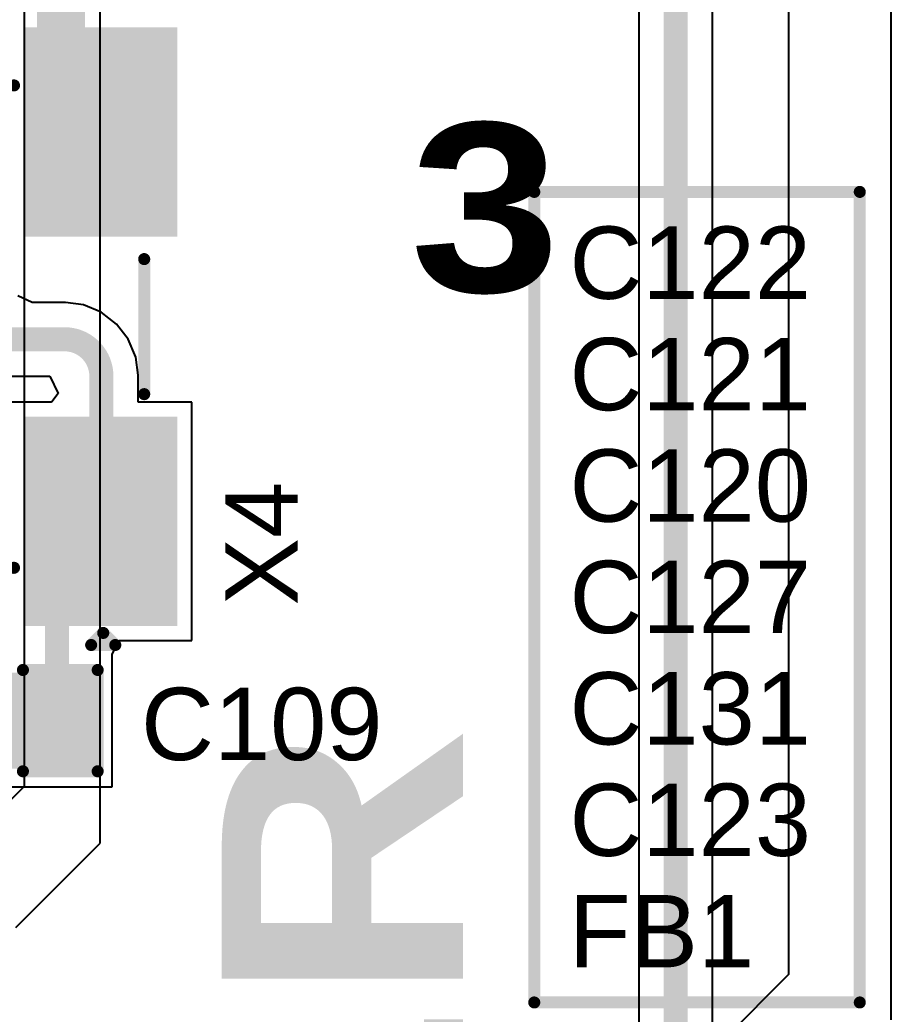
# Model space of a CAD drawing. Header units: inches. Extents: x 0 to 211, y 0 to 201.
# Drawn here: x 3.2517 to 3.613, y 1.1591 to 1.5713 of the extents above; entities that cross this region are included whole.
import ezdxf

# ---------------------------------------------------------------- set-up
doc = ezdxf.new("R2010")
doc.units = ezdxf.units.IN
doc.header["$MEASUREMENT"] = 0
for name, color, linetype in [('Bottom Layer', 5, 'Continuous'), ('Layer 2', 76, 'Continuous'), ('Top Layer', 1, 'Continuous'), ('Top Overlay', 2, 'Continuous'), ('Top Paste', 8, 'Continuous'), ('Top Solder', 216, 'Continuous')]:
    doc.layers.add(name, color=color, linetype=linetype)
doc.styles.add('Arial', font='', dxfattribs={"height": 0.2})
doc.styles.add('Arial Black_Bold', font='', dxfattribs={"height": 0.2})
doc.styles.get('Arial').set_extended_font_data('Arial')
doc.styles.get('Arial Black_Bold').set_extended_font_data('Arial Black', bold=True)

# ---------------------------------------------------------------- blocks, each defined once
blk = doc.blocks.new('SMD5032_4P_45')
at = {"layer": 'Top Layer'}
for points in [[(-0.12008, 0.0748), (-0.04134, 0.0748), (-0.04134, 0.01968), (-0.12008, 0.01968)], [(0.04134, 0.0748), (0.12008, 0.0748), (0.12008, 0.01968), (0.04134, 0.01968)], [(-0.12008, -0.01968), (-0.04134, -0.01968), (-0.04134, -0.0748), (-0.12008, -0.0748)], [(0.04134, -0.01968), (0.12008, -0.01968), (0.12008, -0.0748), (0.04134, -0.0748)]]:
    blk.add_hatch(color=1, dxfattribs=at).paths.add_polyline_path(points)
at = {"layer": 'Top Paste'}
for points in [[(-0.12008, 0.0748), (-0.04134, 0.0748), (-0.04134, 0.01968), (-0.12008, 0.01968)], [(0.04134, 0.0748), (0.12008, 0.0748), (0.12008, 0.01968), (0.04134, 0.01968)], [(-0.12008, -0.01968), (-0.04134, -0.01968), (-0.04134, -0.0748), (-0.12008, -0.0748)], [(0.04134, -0.01968), (0.12008, -0.01968), (0.12008, -0.0748), (0.04134, -0.0748)]]:
    blk.add_hatch(color=8, dxfattribs=at).paths.add_polyline_path(points)
at = {"layer": 'Top Solder'}
for points in [[(-0.12408, 0.0788), (-0.03734, 0.0788), (-0.03734, 0.01568), (-0.12408, 0.01568)], [(0.03734, 0.0788), (0.12408, 0.0788), (0.12408, 0.01568), (0.03734, 0.01568)], [(-0.12408, -0.01568), (-0.03734, -0.01568), (-0.03734, -0.0788), (-0.12408, -0.0788)], [(0.03734, -0.01568), (0.12408, -0.01568), (0.12408, -0.0788), (0.03734, -0.0788)]]:
    blk.add_hatch(color=216, dxfattribs=at).paths.add_polyline_path(points)
at = {"layer": 'Top Overlay'}
for points in [[(0.028, 0.065, 0.005, 0.005, 0), (-0.028, 0.065, 0.005, 0.005, 0)], [(-0.1, 0.011, 0.005, 0.005, 0), (-0.1, -0.011, 0.005, 0.005, 0)], [(0.1, 0.011, 0.005, 0.005, 0), (0.1, -0.011, 0.005, 0.005, 0)], [(-0.132, -0.043, 0.005, 0.005, 0), (-0.132, -0.053, 0.005, 0.005, 0)], [(-0.132, -0.043, 0.005, 0.005, 0), (-0.127, -0.048, 0.005, 0.005, 0)], [(-0.127, -0.048, 0.005, 0.005, 0), (-0.132, -0.053, 0.005, 0.005, 0)], [(-0.028, -0.065, 0.005, 0.005, 0), (0.028, -0.065, 0.005, 0.005, 0)]]:
    blk.add_lwpolyline(points, format="xyseb", dxfattribs=at)
for points in [[(-0.02925, 0.065, 0.0025, 0.0025, 1), (-0.02675, 0.065, 0.0025, 0.0025, 1)], [(0.02675, 0.065, 0.0025, 0.0025, 1), (0.02925, 0.065, 0.0025, 0.0025, 1)], [(-0.10125, 0.011, 0.0025, 0.0025, 1), (-0.09875, 0.011, 0.0025, 0.0025, 1)], [(0.09875, 0.011, 0.0025, 0.0025, 1), (0.10125, 0.011, 0.0025, 0.0025, 1)], [(-0.10125, -0.011, 0.0025, 0.0025, 1), (-0.09875, -0.011, 0.0025, 0.0025, 1)], [(0.09875, -0.011, 0.0025, 0.0025, 1), (0.10125, -0.011, 0.0025, 0.0025, 1)], [(-0.13325, -0.043, 0.0025, 0.0025, 1), (-0.13075, -0.043, 0.0025, 0.0025, 1)], [(-0.13325, -0.043, 0.0025, 0.0025, 1), (-0.13075, -0.043, 0.0025, 0.0025, 1)], [(-0.12825, -0.048, 0.0025, 0.0025, 1), (-0.12575, -0.048, 0.0025, 0.0025, 1)], [(-0.12825, -0.048, 0.0025, 0.0025, 1), (-0.12575, -0.048, 0.0025, 0.0025, 1)], [(-0.13325, -0.053, 0.0025, 0.0025, 1), (-0.13075, -0.053, 0.0025, 0.0025, 1)], [(-0.13325, -0.053, 0.0025, 0.0025, 1), (-0.13075, -0.053, 0.0025, 0.0025, 1)], [(-0.02925, -0.065, 0.0025, 0.0025, 1), (-0.02675, -0.065, 0.0025, 0.0025, 1)], [(0.02675, -0.065, 0.0025, 0.0025, 1), (0.02925, -0.065, 0.0025, 0.0025, 1)]]:
    blk.add_lwpolyline(points, format="xyseb", close=True, dxfattribs=at)
blk = doc.blocks.new('C___0603_277')
at = {"layer": 'Top Layer'}
for points in [[(-0.015, 0.0175), (-0.015, -0.0175), (-0.045, -0.0175), (-0.045, 0.0175)], [(0.045, 0.0175), (0.045, -0.0175), (0.015, -0.0175), (0.015, 0.0175)]]:
    blk.add_hatch(color=1, dxfattribs=at).paths.add_polyline_path(points)
at = {"layer": 'Top Paste'}
for points in [[(-0.015, 0.0175), (-0.015, -0.0175), (-0.045, -0.0175), (-0.045, 0.0175)], [(0.045, 0.0175), (0.045, -0.0175), (0.015, -0.0175), (0.015, 0.0175)]]:
    blk.add_hatch(color=8, dxfattribs=at).paths.add_polyline_path(points)
at = {"layer": 'Top Solder'}
for points in [[(-0.01264, 0.01986), (-0.01264, -0.01986), (-0.04736, -0.01986), (-0.04736, 0.01986)], [(0.04736, 0.01986), (0.04736, -0.01986), (0.01264, -0.01986), (0.01264, 0.01986)]]:
    blk.add_hatch(color=216, dxfattribs=at).paths.add_polyline_path(points)
at = {"layer": 'Top Overlay'}
for points in [[(-0.049, 0.021, 0.005, 0.005, 0), (-0.018, 0.021, 0.005, 0.005, 0)], [(-0.049, -0.021, 0.005, 0.005, 0), (-0.049, 0.021, 0.005, 0.005, 0)], [(0.018, 0.021, 0.005, 0.005, 0), (0.049, 0.021, 0.005, 0.005, 0)], [(0.049, -0.021, 0.005, 0.005, 0), (0.049, 0.021, 0.005, 0.005, 0)], [(-0.049, -0.021, 0.005, 0.005, 0), (-0.018, -0.021, 0.005, 0.005, 0)], [(0.018, -0.021, 0.005, 0.005, 0), (0.049, -0.021, 0.005, 0.005, 0)]]:
    blk.add_lwpolyline(points, format="xyseb", dxfattribs=at)
for points in [[(-0.05025, 0.021, 0.0025, 0.0025, 1), (-0.04775, 0.021, 0.0025, 0.0025, 1)], [(-0.05025, 0.021, 0.0025, 0.0025, 1), (-0.04775, 0.021, 0.0025, 0.0025, 1)], [(-0.01925, 0.021, 0.0025, 0.0025, 1), (-0.01675, 0.021, 0.0025, 0.0025, 1)], [(0.01675, 0.021, 0.0025, 0.0025, 1), (0.01925, 0.021, 0.0025, 0.0025, 1)], [(0.04775, 0.021, 0.0025, 0.0025, 1), (0.05025, 0.021, 0.0025, 0.0025, 1)], [(0.04775, 0.021, 0.0025, 0.0025, 1), (0.05025, 0.021, 0.0025, 0.0025, 1)], [(-0.05025, -0.021, 0.0025, 0.0025, 1), (-0.04775, -0.021, 0.0025, 0.0025, 1)], [(-0.05025, -0.021, 0.0025, 0.0025, 1), (-0.04775, -0.021, 0.0025, 0.0025, 1)], [(-0.01925, -0.021, 0.0025, 0.0025, 1), (-0.01675, -0.021, 0.0025, 0.0025, 1)], [(0.01675, -0.021, 0.0025, 0.0025, 1), (0.01925, -0.021, 0.0025, 0.0025, 1)], [(0.04775, -0.021, 0.0025, 0.0025, 1), (0.05025, -0.021, 0.0025, 0.0025, 1)], [(0.04775, -0.021, 0.0025, 0.0025, 1), (0.05025, -0.021, 0.0025, 0.0025, 1)]]:
    blk.add_lwpolyline(points, format="xyseb", close=True, dxfattribs=at)

msp = doc.modelspace()

# ---------------------------------------------------------------- linework, layer by layer
at = {"layer": 'Bottom Layer'}
for p, q in [((3.53891, 0.66025), (3.53891, 2.58145)), ((3.50833, 1.80661), (3.50833, 0.66025))]:
    msp.add_line(p, q, dxfattribs=at)
msp.add_lwpolyline([(3.52362, 2.597, 0.01, 0.01, 0), (3.52362, 0.66025, 0.01, 0.01, 0)], format="xyseb", dxfattribs=at)
at = {"layer": 'Layer 2'}
for p, q in [((3.285, 1.23), (3.285, 1.91667)), ((3.2535, 1.90533), (3.2535, 1.2535)), ((3.5705, 1.65653), (3.5705, 1.1755)), ((3.613, 1.15679), (3.613, 1.64434)), ((3.2535, 1.2535), (3.22, 1.22)), ((3.25, 1.195), (3.285, 1.23)), ((3.5705, 1.1755), (3.46525, 1.07025))]:
    msp.add_line(p, q, dxfattribs=at)
at = {"layer": 'Top Layer'}
for p, q in [((3.2567, 1.4542), (3.25083, 1.45693)), ((3.27016, 1.4542), (3.2567, 1.4542)), ((3.27064, 1.45411), (3.27016, 1.4542)), ((3.27807, 1.45313), (3.27064, 1.45411)), ((3.28544, 1.45008), (3.27807, 1.45313)), ((3.29177, 1.44522), (3.28544, 1.45008)), ((3.29663, 1.43889), (3.29177, 1.44522)), ((3.29968, 1.43152), (3.29663, 1.43889)), ((3.30066, 1.42409), (3.29968, 1.43152)), ((3.16411, 1.42361), (3.26295, 1.42361)), ((3.26295, 1.42361), (3.26317, 1.42361)), ((3.26317, 1.42361), (3.26415, 1.42358)), ((3.26415, 1.42358), (3.26755, 1.41647)), ((3.30075, 1.42361), (3.30066, 1.42409)), ((3.30075, 1.41281), (3.30075, 1.42361)), ((3.26755, 1.41647), (3.26494, 1.413)), ((3.26466, 1.41281), (3.2479, 1.41281)), ((3.26494, 1.413), (3.26466, 1.41281)), ((3.32302, 1.41281), (3.30075, 1.41281)), ((3.32302, 1.31407), (3.32302, 1.41281)), ((3.28992, 1.30829), (3.29288, 1.31407)), ((3.29288, 1.31407), (3.32302, 1.31407)), ((3.28992, 1.25329), (3.28992, 1.30829)), ((3.23992, 1.25329), (3.28992, 1.25329))]:
    msp.add_line(p, q, dxfattribs=at)
for points in [[(3.2687, 1.54162, 0.02, 0.02, 0), (3.2687, 1.59903, 0.02, 0.02, 0)], [(3.2687, 1.54162, 0.02, 0.02, 0), (3.28546, 1.52486, 0.02, 0.02, 0)], [(3.15733, 1.43891, 0.01, 0.01, 0), (3.27016, 1.43891, 0.01, 0.01, 0)], [(3.27016, 1.43891, 0.01, 0.01, -0.414214), (3.28546, 1.42361, 0.01, 0.01, 0)], [(3.28546, 1.36343, 0.01, 0.01, 0), (3.28546, 1.42361, 0.01, 0.01, 0)], [(3.26707, 1.34505, 0.01, 0.01, 0), (3.28546, 1.36343, 0.01, 0.01, 0)], [(3.26707, 1.28295, 0.01, 0.01, 0), (3.26707, 1.34505, 0.01, 0.01, 0)], [(3.26492, 1.28079, 0.01, 0.01, 0), (3.26707, 1.28295, 0.01, 0.01, 0)]]:
    msp.add_lwpolyline(points, format="xyseb", dxfattribs=at)
for points in [[(3.2637, 1.54162, 0.01, 0.01, 1), (3.2737, 1.54162, 0.01, 0.01, 1)], [(3.2637, 1.54162, 0.01, 0.01, 1), (3.2737, 1.54162, 0.01, 0.01, 1)], [(3.28046, 1.52486, 0.01, 0.01, 1), (3.29046, 1.52486, 0.01, 0.01, 1)], [(3.26766, 1.43891, 0.005, 0.005, 1), (3.27266, 1.43891, 0.005, 0.005, 1)], [(3.26766, 1.43891, 0.005, 0.005, 1), (3.27266, 1.43891, 0.005, 0.005, 1)], [(3.28296, 1.42361, 0.005, 0.005, 1), (3.28796, 1.42361, 0.005, 0.005, 1)], [(3.28296, 1.42361, 0.005, 0.005, 1), (3.28796, 1.42361, 0.005, 0.005, 1)], [(3.28296, 1.36343, 0.005, 0.005, 1), (3.28796, 1.36343, 0.005, 0.005, 1)], [(3.28296, 1.36343, 0.005, 0.005, 1), (3.28796, 1.36343, 0.005, 0.005, 1)], [(3.26457, 1.34505, 0.005, 0.005, 1), (3.26957, 1.34505, 0.005, 0.005, 1)], [(3.26457, 1.34505, 0.005, 0.005, 1), (3.26957, 1.34505, 0.005, 0.005, 1)], [(3.26457, 1.28295, 0.005, 0.005, 1), (3.26957, 1.28295, 0.005, 0.005, 1)], [(3.26457, 1.28295, 0.005, 0.005, 1), (3.26957, 1.28295, 0.005, 0.005, 1)], [(3.26242, 1.28079, 0.005, 0.005, 1), (3.26742, 1.28079, 0.005, 0.005, 1)]]:
    msp.add_lwpolyline(points, format="xyseb", close=True, dxfattribs=at)
at = {"layer": 'Top Overlay'}
for points in [[(3.465, 1.5, 0.005, 0.005, 0), (3.6, 1.5, 0.005, 0.005, 0)], [(3.465, 1.16395, 0.005, 0.005, 0), (3.465, 1.5, 0.005, 0.005, 0)], [(3.6, 1.16395, 0.005, 0.005, 0), (3.6, 1.5, 0.005, 0.005, 0)], [(3.465, 1.16395, 0.005, 0.005, 0), (3.6, 1.16395, 0.005, 0.005, 0)]]:
    msp.add_lwpolyline(points, format="xyseb", dxfattribs=at)
for points in [[(3.46375, 1.5, 0.0025, 0.0025, 1), (3.46625, 1.5, 0.0025, 0.0025, 1)], [(3.46375, 1.5, 0.0025, 0.0025, 1), (3.46625, 1.5, 0.0025, 0.0025, 1)], [(3.59875, 1.5, 0.0025, 0.0025, 1), (3.60125, 1.5, 0.0025, 0.0025, 1)], [(3.59875, 1.5, 0.0025, 0.0025, 1), (3.60125, 1.5, 0.0025, 0.0025, 1)], [(3.46375, 1.16395, 0.0025, 0.0025, 1), (3.46625, 1.16395, 0.0025, 0.0025, 1)], [(3.46375, 1.16395, 0.0025, 0.0025, 1), (3.46625, 1.16395, 0.0025, 0.0025, 1)], [(3.59875, 1.16395, 0.0025, 0.0025, 1), (3.60125, 1.16395, 0.0025, 0.0025, 1)], [(3.59875, 1.16395, 0.0025, 0.0025, 1), (3.60125, 1.16395, 0.0025, 0.0025, 1)]]:
    msp.add_lwpolyline(points, format="xyseb", close=True, dxfattribs=at)

# ---------------------------------------------------------------- block references
at = {"rotation": 90}
msp.add_blockref('SMD5032_4P_45', (3.23822, 1.44415), dxfattribs=at)
msp.add_blockref('C___0603_277', (3.23492, 1.28079))

# ---------------------------------------------------------------- texts
at = {"layer": 'Top Overlay'}
for s, height, style, p in [('3', 0.07, 'Arial Black_Bold', (3.4135, 1.45859)), ('C122', 0.03, 'Arial', (3.47959, 1.45566)), ('C121', 0.03, 'Arial', (3.47959, 1.40946)), ('C120', 0.03, 'Arial', (3.47959, 1.36327)), ('C127', 0.03, 'Arial', (3.47959, 1.31708)), ('C131', 0.03, 'Arial', (3.47959, 1.27089)), ('C109', 0.03, 'Arial', (3.30189, 1.26442)), ('C123', 0.03, 'Arial', (3.47959, 1.2247)), ('FB1', 0.03, 'Arial', (3.47934, 1.17851))]:
    msp.add_text(s, height=height, dxfattribs=dict(at, style=style)).set_placement(p)
for s, height, style, p in [('X4', 0.03, 'Arial', (3.36681, 1.32855)), ('ENTER', 0.1, 'Arial Black_Bold', (3.43539, 0.73674))]:
    msp.add_text(s, height=height, rotation=90, dxfattribs=dict(at, style=style)).set_placement(p)

doc.saveas('drawing.dxf')
